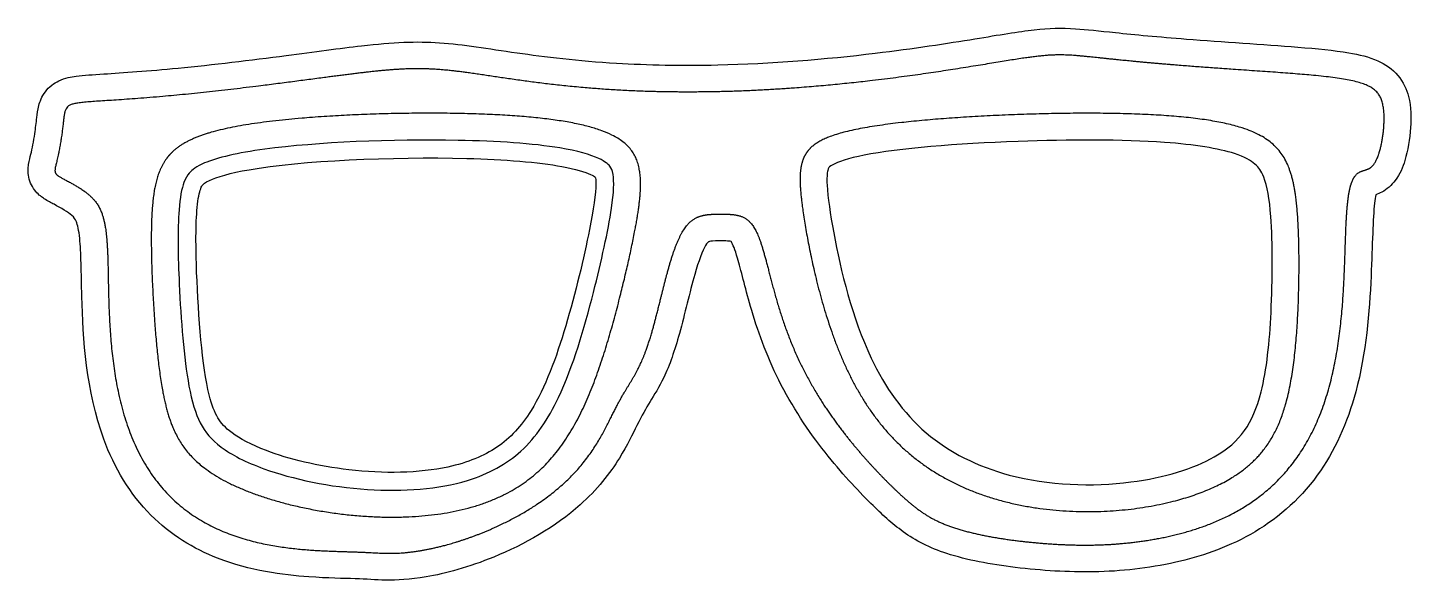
# Model space of a CAD drawing. Header units: millimetres. Extents: x -77 to 78, y -28 to 34.
import ezdxf

# ---------------------------------------------------------------- set-up
doc = ezdxf.new("R2010")
doc.units = ezdxf.units.MM
doc.layers.get('0').update_dxf_attribs({"linetype": 'CONTINUOUS'})

msp = doc.modelspace()

# ---------------------------------------------------------------- linework, layer by layer
for points, knots in [([(0.03, 29.9), (5.91, 30.03), (12.15, 30.54), (17.64, 31.21), (21.93, 31.72), (25.74, 32.32), (28.79, 32.81), (31.53, 33.26), (33.64, 33.63), (35.43, 33.83), (37.08, 34.03), (38.51, 34.06), (40.04, 33.95), (41.29, 33.86), (42.66, 33.7), (44.52, 33.51), (46.64, 33.29), (49.37, 33.03), (52.45, 32.79), (56.49, 32.47), (61.06, 32.2), (64.92, 31.89), (67.06, 31.71), (68.97, 31.53), (70.61, 31.25), (71.79, 31.05), (72.84, 30.81), (73.87, 30.36), (74.68, 30), (75.5, 29.46), (76.12, 28.71), (76.73, 27.99), (77.1, 27.14), (77.3, 26.36), (77.62, 25.13), (77.61, 24.01), (77.54, 22.9), (77.45, 21.59), (77.24, 20.34), (76.89, 19.21), (76.65, 18.43), (76.35, 17.69), (75.81, 16.98), (75.42, 16.46), (74.86, 15.97), (74.32, 15.67), (74.08, 15.54), (73.85, 15.45), (73.66, 15.38)], [0, 0, 0, 0, 0.0237126, 0.0237126, 0.0237126, 0.0422815, 0.0422815, 0.0422815, 0.0589584, 0.0589584, 0.0589584, 0.0743616, 0.0743616, 0.0743616, 0.0869831, 0.0869831, 0.0869831, 0.1013817, 0.1013817, 0.1013817, 0.1202966, 0.1202966, 0.1202966, 0.1307669, 0.1307669, 0.1307669, 0.1382862, 0.1382862, 0.1382862, 0.1442005, 0.1442005, 0.1442005, 0.1499081, 0.1499081, 0.1499081, 0.1589793, 0.1589793, 0.1589793, 0.1696315, 0.1696315, 0.1696315, 0.1769977, 0.1769977, 0.1769977, 0.1823781, 0.1823781, 0.1823781, 0.1847848, 0.1847848, 0.1847848, 0.1847848]), ([(-1.03, 10.12), (-1.06, 10.1), (-1.17, 10), (-1.35, 9.7), (-1.67, 9.15), (-2.13, 7.97), (-2.56, 6.47), (-3.12, 4.5), (-3.67, 2.05), (-4.27, -0.14), (-4.79, -2.01), (-5.37, -3.7), (-6.02, -5.06), (-6.55, -6.15), (-7.09, -6.99), (-7.55, -7.75), (-8.03, -8.54), (-8.45, -9.28), (-9.03, -10.43), (-9.5, -11.37), (-10.09, -12.62), (-10.98, -14.06), (-12.02, -15.75), (-13.51, -17.63), (-15.37, -19.29), (-18.12, -21.75), (-21.65, -23.76), (-25.02, -25.13), (-27.82, -26.27), (-30.46, -26.98), (-32.6, -27.35), (-34.43, -27.67), (-35.9, -27.73), (-37.1, -27.71), (-38.33, -27.69), (-39.26, -27.61), (-40.54, -27.56), (-41.87, -27.52), (-43.6, -27.5), (-45.73, -27.35), (-48.65, -27.14), (-52.3, -26.68), (-55.93, -25.26), (-58.6, -24.22), (-61.22, -22.64), (-63.39, -20.46), (-65.72, -18.12), (-67.49, -15.15), (-68.67, -11.94), (-70.62, -6.61), (-71.01, -0.66), (-71.13, 4), (-71.2, 6.71), (-71.2, 8.97), (-71.36, 10.48), (-71.45, 11.41), (-71.61, 12.03), (-71.74, 12.36), (-71.88, 12.69), (-71.97, 12.81), (-72.25, 13.06), (-72.64, 13.42), (-73.46, 13.9), (-74.24, 14.31), (-74.58, 14.49), (-74.9, 14.65), (-75.33, 14.93), (-75.59, 15.1), (-75.92, 15.32), (-76.29, 15.76), (-76.63, 16.16), (-76.94, 16.77), (-77.06, 17.33), (-77.19, 17.96), (-77.13, 18.42), (-77.08, 18.75), (-77, 19.25), (-76.92, 19.54), (-76.83, 19.9), (-76.68, 20.54), (-76.51, 21.36), (-76.39, 22.2), (-76.29, 22.84), (-76.23, 23.44), (-76.16, 24.03), (-76.11, 24.43), (-76.07, 24.83), (-75.93, 25.37), (-75.82, 25.8), (-75.62, 26.35), (-75.21, 26.9), (-74.81, 27.44), (-74.22, 27.87), (-73.71, 28.12), (-72.95, 28.48), (-72.35, 28.56), (-71.76, 28.64), (-70.87, 28.75), (-69.91, 28.81), (-68.68, 28.89), (-66.55, 29.02), (-63.65, 29.22), (-60.36, 29.54), (-56.51, 29.91), (-52.18, 30.44), (-48.28, 30.95), (-45.1, 31.36), (-42.23, 31.76), (-39.83, 32.03), (-36.3, 32.44), (-33.69, 32.56), (-31.11, 32.38), (-28.39, 32.19), (-25.74, 31.72), (-22.43, 31.25), (-19.33, 30.8), (-15.62, 30.35), (-11.3, 30.09), (-7.84, 29.89), (-3.99, 29.81), (0.03, 29.9)], [0.5186772, 0.5186772, 0.5186772, 0.5186772, 0.5262311, 0.5262311, 0.5262311, 0.5398087, 0.5398087, 0.5398087, 0.5576878, 0.5576878, 0.5576878, 0.5729839, 0.5729839, 0.5729839, 0.5853738, 0.5853738, 0.5853738, 0.5983309, 0.5983309, 0.5983309, 0.6089564, 0.6089564, 0.6089564, 0.6214644, 0.6214644, 0.6214644, 0.6398737, 0.6398737, 0.6398737, 0.6551673, 0.6551673, 0.6551673, 0.6682162, 0.6682162, 0.6682162, 0.6816277, 0.6816277, 0.6816277, 0.695504, 0.695504, 0.695504, 0.714535, 0.714535, 0.714535, 0.7285264, 0.7285264, 0.7285264, 0.7435062, 0.7435062, 0.7435062, 0.7684045, 0.7684045, 0.7684045, 0.7828792, 0.7828792, 0.7828792, 0.791841, 0.791841, 0.791841, 0.8006525, 0.8006525, 0.8006525, 0.8131117, 0.8131117, 0.8131117, 0.818562, 0.818562, 0.818562, 0.8218661, 0.8218661, 0.8218661, 0.8248362, 0.8248362, 0.8248362, 0.8281908, 0.8281908, 0.8281908, 0.833431, 0.833431, 0.833431, 0.8428808, 0.8428808, 0.8428808, 0.8499856, 0.8499856, 0.8499856, 0.8548646, 0.8548646, 0.8548646, 0.8586635, 0.8586635, 0.8586635, 0.8624089, 0.8624089, 0.8624089, 0.867979, 0.867979, 0.867979, 0.8763449, 0.8763449, 0.8763449, 0.8908719, 0.8908719, 0.8908719, 0.9078589, 0.9078589, 0.9078589, 0.9217073, 0.9217073, 0.9217073, 0.942141, 0.942141, 0.942141, 0.9636336, 0.9636336, 0.9636336, 0.9838248, 0.9838248, 0.9838248, 1, 1, 1, 1]), ([(-59.1, 17.8), (-58.78, 18.17), (-58.3, 18.54), (-57.4, 18.93), (-56.02, 19.52), (-53.68, 20.07), (-50.67, 20.47), (-44.8, 21.26), (-36.44, 21.61), (-29.04, 21.46), (-24.66, 21.38), (-20.64, 21.11), (-17.65, 20.61), (-15.69, 20.29), (-14.18, 19.85), (-13.28, 19.43), (-12.57, 19.09), (-12.25, 18.81), (-12.07, 18.58), (-11.89, 18.35), (-11.78, 18.13), (-11.69, 17.64), (-11.56, 16.89), (-11.61, 15.56), (-11.86, 13.89), (-12.25, 11.3), (-13, 7.95), (-13.89, 4.45), (-14.91, 0.45), (-16.13, -3.79), (-17.81, -7.31), (-18.95, -9.7), (-20.3, -11.73), (-22.01, -13.29), (-23.6, -14.73), (-25.55, -15.82), (-27.99, -16.57), (-31.18, -17.53), (-35.16, -17.84), (-39.17, -17.58), (-43.37, -17.3), (-47.55, -16.42), (-50.75, -15.26), (-52.78, -14.53), (-54.39, -13.69), (-55.53, -12.84), (-56.66, -11.99), (-57.33, -11.19), (-57.87, -10.13), (-58.41, -9.09), (-58.82, -7.73), (-59.14, -6.01), (-59.72, -2.87), (-60.04, 1.35), (-60.23, 5.39), (-60.37, 8.47), (-60.42, 11.46), (-60.25, 13.7), (-60.15, 15.03), (-59.96, 16.08), (-59.7, 16.76), (-59.53, 17.22), (-59.34, 17.53), (-59.1, 17.8)], [0, 0, 0, 0, 0.029409, 0.029409, 0.029409, 0.074649, 0.074649, 0.074649, 0.163076, 0.163076, 0.163076, 0.215384, 0.215384, 0.215384, 0.249896, 0.249896, 0.249896, 0.27686, 0.27686, 0.27686, 0.303671, 0.303671, 0.303671, 0.345266, 0.345266, 0.345266, 0.409756, 0.409756, 0.409756, 0.483536, 0.483536, 0.483536, 0.533614, 0.533614, 0.533614, 0.579859, 0.579859, 0.579859, 0.640211, 0.640211, 0.640211, 0.703399, 0.703399, 0.703399, 0.743277, 0.743277, 0.743277, 0.782834, 0.782834, 0.782834, 0.821472, 0.821472, 0.821472, 0.892189, 0.892189, 0.892189, 0.946094, 0.946094, 0.946094, 0.978215, 0.978215, 0.978215, 1, 1, 1, 1]), ([(12.42, 18.37), (12.46, 18.43), (12.53, 18.53), (12.88, 18.73), (13.41, 19.03), (14.62, 19.45), (16.39, 19.8), (20.25, 20.56), (26.75, 21.09), (33.62, 21.34), (39.34, 21.55), (45.28, 21.57), (50.02, 21.23), (53.34, 20.99), (56.07, 20.55), (57.82, 19.98), (58.97, 19.6), (59.67, 19.19), (60.12, 18.8), (60.57, 18.42), (60.84, 18.03), (61.1, 17.36), (61.49, 16.41), (61.76, 14.87), (61.9, 12.96), (62.12, 9.91), (62.11, 5.98), (61.92, 2.23), (61.76, -1.06), (61.44, -4.22), (60.81, -6.67), (60.36, -8.48), (59.75, -9.88), (58.95, -11), (58.14, -12.14), (57.09, -13.07), (55.57, -13.93), (53.3, -15.22), (50.01, -16.26), (46.25, -16.74), (41.91, -17.3), (36.99, -17.12), (32.64, -15.96), (29.07, -15.01), (25.91, -13.43), (23.35, -11.24), (20.75, -9.02), (18.74, -6.16), (17.19, -2.89), (15.05, 1.65), (13.77, 6.89), (12.99, 11.12), (12.6, 13.23), (12.33, 15.11), (12.25, 16.44), (12.21, 17.25), (12.25, 17.83), (12.32, 18.1), (12.36, 18.27), (12.39, 18.33), (12.42, 18.37)], [0, 0, 0, 0, 0.023033, 0.023033, 0.023033, 0.058551, 0.058551, 0.058551, 0.135911, 0.135911, 0.135911, 0.200383, 0.200383, 0.200383, 0.245486, 0.245486, 0.245486, 0.274994, 0.274994, 0.274994, 0.30387, 0.30387, 0.30387, 0.345456, 0.345456, 0.345456, 0.411916, 0.411916, 0.411916, 0.470223, 0.470223, 0.470223, 0.513248, 0.513248, 0.513248, 0.557016, 0.557016, 0.557016, 0.622897, 0.622897, 0.622897, 0.698992, 0.698992, 0.698992, 0.761198, 0.761198, 0.761198, 0.824326, 0.824326, 0.824326, 0.912163, 0.912163, 0.912163, 0.956081, 0.956081, 0.956081, 0.983062, 0.983062, 0.983062, 1, 1, 1, 1]), ([(-57.6, 16.49), (-57.52, 16.58), (-57.37, 16.73), (-56.84, 16.99), (-56.07, 17.35), (-54.53, 17.82), (-52.42, 18.18), (-46.58, 19.2), (-36.5, 19.66), (-28.06, 19.44), (-23.84, 19.33), (-20.04, 19.03), (-17.41, 18.54), (-15.92, 18.27), (-14.81, 17.92), (-14.22, 17.66), (-13.93, 17.53), (-13.76, 17.42), (-13.68, 17.36)], [0, 0, 0, 0, 0.0260228, 0.0260228, 0.0260228, 0.0635447, 0.0635447, 0.0635447, 0.1671937, 0.1671937, 0.1671937, 0.2190182, 0.2190182, 0.2190182, 0.2484279, 0.2484279, 0.2484279, 0.2627568, 0.2627568, 0.2627568, 0.2627568]), ([(-13.68, 17.36), (-13.65, 17.25), (-13.62, 16.99), (-13.62, 16.6), (-13.61, 15.57), (-13.88, 13.69), (-14.32, 11.51), (-14.96, 8.32), (-15.89, 4.44), (-16.99, 0.71), (-18.04, -2.83), (-19.29, -6.22), (-20.86, -8.74), (-21.95, -10.5), (-23.16, -11.82), (-24.7, -12.86), (-26.13, -13.83), (-27.95, -14.58), (-30.18, -15.07), (-33.38, -15.76), (-37.39, -15.83), (-41.25, -15.38), (-44.69, -14.98), (-47.99, -14.18), (-50.48, -13.23), (-52.16, -12.59), (-53.46, -11.88), (-54.32, -11.25), (-55.11, -10.66), (-55.53, -10.17), (-55.9, -9.56), (-56.26, -8.96), (-56.59, -8.16), (-56.88, -7.01), (-57.67, -3.85), (-58.09, 1.7), (-58.28, 6.69), (-58.38, 9.49), (-58.4, 12.14), (-58.22, 13.95), (-58.13, 14.96), (-57.97, 15.68), (-57.83, 16.04), (-57.73, 16.33), (-57.67, 16.41), (-57.6, 16.49)], [0.3005793, 0.3005793, 0.3005793, 0.3005793, 0.3188454, 0.3188454, 0.3188454, 0.3663533, 0.3663533, 0.3663533, 0.4359693, 0.4359693, 0.4359693, 0.5019322, 0.5019322, 0.5019322, 0.5478586, 0.5478586, 0.5478586, 0.5905709, 0.5905709, 0.5905709, 0.6518162, 0.6518162, 0.6518162, 0.7063309, 0.7063309, 0.7063309, 0.7430396, 0.7430396, 0.7430396, 0.7768649, 0.7768649, 0.7768649, 0.8096276, 0.8096276, 0.8096276, 0.8993862, 0.8993862, 0.8993862, 0.9496931, 0.9496931, 0.9496931, 0.9777218, 0.9777218, 0.9777218, 1, 1, 1, 1]), ([(73.66, 15.38), (73.61, 15.15), (73.55, 14.83), (73.51, 14.43), (73.3, 12.79), (73.27, 9.82), (73.11, 6.26), (72.94, 2.32), (72.56, -2.32), (71.4, -6.66), (70.47, -10.1), (69.04, -13.33), (67.1, -15.99), (65, -18.87), (62.36, -21.06), (59.63, -22.6), (56.82, -24.17), (53.95, -25.11), (51.27, -25.71), (48.12, -26.42), (45.24, -26.73), (42.06, -26.79), (39.28, -26.83), (36.25, -26.66), (33.31, -26.3), (30.53, -25.96), (27.88, -25.47), (25.65, -24.74), (23.75, -24.13), (22.12, -23.3), (20.77, -22.31), (19.49, -21.38), (18.39, -20.37), (17.16, -19.15), (15.59, -17.6), (13.83, -15.7), (12.02, -13.42), (10.17, -11.07), (8.32, -8.29), (6.85, -5.36), (5.45, -2.57), (4.42, 0.35), (3.68, 2.9), (3.06, 5.07), (2.62, 6.97), (2.23, 8.29), (1.95, 9.24), (1.69, 9.87), (1.55, 10.11), (1.54, 10.13), (1.53, 10.15), (1.52, 10.16)], [0.2063207, 0.2063207, 0.2063207, 0.2063207, 0.2109334, 0.2109334, 0.2109334, 0.2296673, 0.2296673, 0.2296673, 0.2503858, 0.2503858, 0.2503858, 0.2668395, 0.2668395, 0.2668395, 0.2846156, 0.2846156, 0.2846156, 0.3028769, 0.3028769, 0.3028769, 0.3243475, 0.3243475, 0.3243475, 0.3431232, 0.3431232, 0.3431232, 0.3609007, 0.3609007, 0.3609007, 0.3759973, 0.3759973, 0.3759973, 0.3902135, 0.3902135, 0.3902135, 0.4082845, 0.4082845, 0.4082845, 0.4268915, 0.4268915, 0.4268915, 0.444563, 0.444563, 0.444563, 0.4596023, 0.4596023, 0.4596023, 0.4703654, 0.4703654, 0.4703654, 0.4711946, 0.4711946, 0.4711946, 0.4711946]), ([(1.52, 10.16), (1.4, 10.18), (1.19, 10.2), (0.92, 10.21), (0.46, 10.23), (-0.17, 10.22), (-0.57, 10.19), (-0.86, 10.17), (-1, 10.13), (-1.03, 10.12)], [0.48717662, 0.48717662, 0.48717662, 0.48717662, 0.49348227, 0.49348227, 0.49348227, 0.50458067, 0.50458067, 0.50458067, 0.5126583, 0.5126583, 0.5126583, 0.5126583])]:
    msp.add_open_spline(points, degree=3, knots=knots)
for points in [[(0.09, 26.9), (1.61, 26.93), (4.68, 27.04), (9.35, 27.31), (15.49, 27.87), (22.51, 28.77), (28.44, 29.7), (33.02, 30.49), (36.29, 30.98), (38.68, 31.1), (41.1, 30.86), (45.2, 30.4), (51.06, 29.86), (58.01, 29.36), (64.83, 28.93), (70.32, 28.43), (73.61, 27.62), (74.67, 25.96), (74.67, 22.77), (74.08, 19.63), (73.17, 18.07), (72.09, 18.19), (71.06, 17.62), (70.47, 15.5), (70.26, 11.67), (70.17, 6.41), (69.81, 0.34), (68.79, -5.81), (66.82, -11.34), (63.85, -15.8), (60.11, -19.09), (55.95, -21.29), (51.75, -22.65), (47.71, -23.41), (43.88, -23.81), (39.69, -23.86), (35.07, -23.56), (30.52, -22.95), (26.62, -22.06), (23.76, -20.88), (21.69, -19.32), (19.41, -17.22), (16.77, -14.49), (13.87, -11.08), (11.06, -7.08), (8.71, -2.66), (7.02, 1.87), (5.9, 6.08), (5.08, 9.52), (4.24, 11.86), (3.12, 13.01), (1.64, 13.24), (-0.04, 13.22), (-1.69, 13.21), (-3.18, 12.61), (-4.43, 10.66), (-5.49, 7.4), (-6.43, 3.45), (-7.37, -0.34), (-8.38, -3.29), (-9.5, -5.25), (-10.62, -6.95), (-11.85, -9.26), (-13.42, -12.77), (-16.43, -16.64), (-20.98, -20.06), (-26.29, -22.63), (-31.29, -24.18), (-35.14, -24.79), (-37.51, -24.73), (-39.71, -24.55), (-42.99, -24.51), (-47.38, -24.32), (-52.53, -23.51), (-57.7, -21.57), (-62.15, -18.11), (-65.36, -13.14), (-67.25, -7.11), (-68.05, -0.73), (-68.19, 5.22), (-68.18, 10.04), (-68.6, 13.39), (-69.81, 15.29), (-72.31, 16.76), (-74.38, 17.67), (-74.21, 18), (-73.48, 20.75), (-73.1, 24.17), (-73.11, 25.5), (-71.44, 25.74), (-67.26, 25.94), (-60.95, 26.41), (-53.49, 27.23), (-46.15, 28.19), (-39.95, 29.04), (-35.5, 29.51), (-32.05, 29.53), (-28.63, 29.16), (-24.72, 28.54), (-19.94, 27.83), (-14.17, 27.21), (-8.79, 26.9), (-4.43, 26.84), (-1.42, 26.87), (0.09, 26.9)], [(-61.36, 19.78), (-60.68, 20.56), (-58.9, 21.87), (-54.83, 23.18), (-46.03, 24.25), (-32.16, 24.72), (-19.16, 24.31), (-10.47, 22.58), (-8.01, 19.07), (-8.73, 13.3), (-10.44, 5.56), (-12.7, -3.18), (-15.88, -11.59), (-21.3, -18.06), (-30.48, -21.07), (-41.64, -20.94), (-52.02, -18.62), (-59.08, -14.98), (-61.81, -10.2), (-62.82, -2.44), (-63.4, 6.82), (-63.5, 13.55), (-63.02, 17.17), (-62.05, 18.99), (-61.36, 19.78)], [(9.93, 20.04), (10.36, 20.69), (11.64, 21.79), (15.04, 22.92), (23.37, 23.96), (37.4, 24.64), (51.13, 24.57), (60.88, 23.12), (64.45, 19.64), (65.1, 13.05), (65.15, 4.21), (64.64, -4.8), (62.91, -11.93), (58.7, -16.4), (51.25, -19.42), (41.58, -20.63), (31.36, -19.53), (22.41, -15.53), (16.04, -8.6), (12.29, 0.24), (10.15, 9.12), (9.27, 14.87), (9.02, 17.87), (9.49, 19.38), (9.93, 20.04)]]:
    msp.add_open_spline(points, degree=5)

doc.saveas('drawing.dxf')
